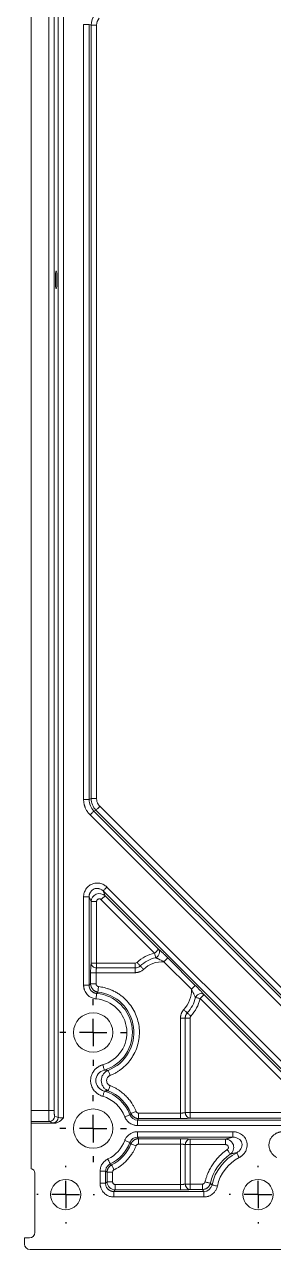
# Model space of a CAD drawing. Header units: millimetres. Extents: x 410 to 793, y 6 to 277.
# Drawn here: x 629.47 to 635.95, y 120.75 to 152.6 of the extents above; entities that cross this region are included whole.
import ezdxf

# ---------------------------------------------------------------- set-up
doc = ezdxf.new("R2010")
doc.units = ezdxf.units.MM
doc.layers.add('图框', color=7, linetype='Continuous')

# ---------------------------------------------------------------- blocks, each defined once
blk = doc.blocks.new('SW_CENTERMARKSYMBOL_88')
at = {"layer": '图框', "color": 0}
for p, q in [((0, 0.714), (0, 0.868)), ((0, 0), (0, 0.357)), ((-0.714, 0), (-0.868, 0)), ((0, 0), (-0.357, 0)), ((0, 0), (0, -0.357)), ((0, 0), (0.357, 0)), ((0.714, 0), (0.868, 0)), ((0, -0.714), (0, -0.868))]:
    blk.add_line(p, q, dxfattribs=at)
blk = doc.blocks.new('SW_CENTERMARKSYMBOL_89')
at = {"layer": '图框', "color": 0}
for p, q in [((0, 0.714), (0, 0.868)), ((0, 0), (0, 0.357)), ((-0.714, 0), (-0.868, 0)), ((0, 0), (-0.357, 0)), ((0, 0), (0, -0.357)), ((0, 0), (0.357, 0)), ((0.714, 0), (0.868, 0)), ((0, -0.714), (0, -0.868))]:
    blk.add_line(p, q, dxfattribs=at)
blk = doc.blocks.new('SW_CENTERMARKSYMBOL_90')
at = {"layer": '图框', "color": 0}
for p, q in [((0, 0.714), (0, 0.75)), ((0, 0), (0, 0.357)), ((-0.714, 0), (-0.75, 0)), ((0, 0), (-0.357, 0)), ((0, 0), (0, -0.357)), ((0, 0), (0.357, 0)), ((0.714, 0), (0.75, 0)), ((0, -0.714), (0, -0.75))]:
    blk.add_line(p, q, dxfattribs=at)
blk = doc.blocks.new('SW_CENTERMARKSYMBOL_96')
at = {"layer": '图框', "color": 0}
for p, q in [((0, 0.714), (0, 0.75)), ((0, 0), (0, 0.357)), ((-0.714, 0), (-0.75, 0)), ((0, 0), (-0.357, 0)), ((0, 0), (0, -0.357)), ((0, 0), (0.357, 0)), ((0.714, 0), (0.75, 0)), ((0, -0.714), (0, -0.75))]:
    blk.add_line(p, q, dxfattribs=at)

msp = doc.modelspace()

# ---------------------------------------------------------------- linework, layer by layer
at = {"color": 7, "linetype": 'Continuous', "lineweight": 15}
for p, q in [((629.6458, 124.3579), (629.6458, 167.5631)), ((630.1042, 167.5631), (630.1042, 124.3579)), ((630.2465, 124.3579), (630.2465, 167.5631)), ((630.3487, 124.1792), (630.3487, 167.7419)), ((630.491, 124.1701), (630.491, 167.751)), ((631.0113, 152.5982), (631.0113, 132.4497)), ((631.1537, 152.5982), (631.0113, 152.5982)), ((631.1537, 132.4497), (631.1537, 152.5982)), ((631.2058, 152.5793), (631.1537, 152.5982)), ((631.2058, 132.4713), (631.2058, 152.5793)), ((631.2058, 152.5793), (631.3481, 152.5793)), ((631.3481, 132.4713), (631.3481, 152.5793)), ((631.1537, 132.4497), (631.0113, 132.4497)), ((631.1537, 132.4497), (631.2058, 132.4713)), ((631.3481, 132.4713), (631.2058, 132.4713)), ((641.1697, 122.5319), (631.4315, 132.2701)), ((631.1781, 132.0472), (640.9468, 122.2785)), ((631.3309, 132.1695), (631.2787, 132.1478)), ((641.0474, 122.3791), (631.2787, 132.1478)), ((641.069, 122.4313), (631.3309, 132.1695)), ((631.5181, 130.068), (637.1104, 124.4756)), ((631.5181, 130.068), (631.5702, 129.9421)), ((637.2111, 124.5763), (631.6187, 130.1686)), ((631.0113, 129.9171), (631.0113, 127.617)), ((631.1537, 129.9171), (631.0113, 129.9171)), ((631.1537, 127.617), (631.1537, 129.9171)), ((631.2058, 129.7911), (631.1537, 129.9171)), ((631.2058, 128.1914), (631.2058, 129.7911)), ((631.2058, 129.7911), (631.3481, 129.7911)), ((631.3481, 129.7911), (631.3481, 128.1914)), ((632.8579, 128.4531), (631.4696, 129.8414)), ((631.5702, 129.9421), (632.9585, 128.5538)), ((631.3481, 128.1914), (631.2058, 128.1914)), ((631.3481, 128.1914), (631.3481, 128.0677)), ((632.3508, 128.1914), (631.3481, 128.1914)), ((632.3508, 128.0677), (631.3481, 128.0677)), ((632.3508, 128.1914), (632.3508, 128.0677)), ((632.3508, 128.0677), (632.3508, 127.944)), ((633.8146, 127.5141), (633.0994, 128.2293)), ((633.2001, 128.3299), (633.9152, 127.6148)), ((631.1933, 127.6528), (631.1933, 127.944)), ((631.1933, 127.944), (631.3356, 127.944)), ((631.3356, 127.944), (631.3356, 127.6528)), ((631.3356, 127.944), (632.3508, 127.944)), ((631.1537, 127.617), (631.0113, 127.617)), ((631.3356, 127.6528), (631.1933, 127.6528)), ((636.8839, 124.4272), (634.0384, 127.2726)), ((634.1391, 127.3732), (636.9845, 124.5278)), ((633.5293, 126.7655), (633.5293, 124.2932)), ((633.653, 126.7655), (633.5293, 126.7655)), ((633.653, 124.3057), (633.653, 126.7655)), ((633.653, 126.7655), (633.7767, 126.7655)), ((633.7767, 124.3057), (633.7767, 126.7655)), ((629.6458, 124.0724), (629.6458, 124.3579)), ((630.1042, 124.3579), (629.6458, 124.3579)), ((630.1042, 124.3579), (630.2465, 124.3579)), ((632.4402, 124.1509), (632.4402, 124.2932)), ((632.4402, 124.2932), (633.5293, 124.2932)), ((633.5293, 124.2932), (633.5293, 124.1509)), ((633.653, 124.3057), (633.7767, 124.3057)), ((633.7767, 124.1634), (633.7767, 124.3057)), ((633.7767, 124.3057), (636.8335, 124.3057)), ((629.6458, 124.0724), (630.1163, 124.0724)), ((629.6458, 124.0321), (629.6458, 124.0724)), ((629.6458, 124.0321), (630.2465, 124.0321)), ((629.6458, 122.8444), (629.6458, 124.0321)), ((630.2064, 124.0364), (630.1163, 124.0724)), ((630.3487, 124.1792), (630.2586, 124.2151)), ((632.4402, 124.1509), (632.4131, 124.1112)), ((632.4131, 124.1112), (632.4131, 123.9689)), ((636.9595, 124.1112), (632.4131, 124.1112)), ((632.4131, 123.9689), (636.9595, 123.9689)), ((633.5293, 124.1509), (632.4402, 124.1509)), ((636.8335, 124.1634), (633.7767, 124.1634)), ((634.8932, 123.8093), (632.4131, 123.8093)), ((632.4131, 123.6669), (632.4131, 123.8093)), ((632.4131, 123.6669), (634.8932, 123.6669)), ((632.4402, 123.6273), (632.4131, 123.6669)), ((632.4402, 123.6273), (633.5293, 123.6273)), ((632.4402, 123.485), (632.4402, 123.6273)), ((633.5293, 123.6273), (633.5293, 123.485)), ((633.7767, 123.6148), (634.7037, 123.6148)), ((633.7767, 123.4725), (633.7767, 123.6148)), ((634.7037, 123.6148), (634.7037, 123.4725)), ((634.8932, 123.6669), (634.8932, 123.8093)), ((633.5293, 123.485), (632.4402, 123.485)), ((633.5293, 123.485), (633.5293, 122.4361)), ((633.653, 122.4486), (633.653, 123.4725)), ((633.7767, 123.4725), (633.653, 123.4725)), ((634.7037, 123.4725), (633.7767, 123.4725)), ((633.7767, 122.4486), (633.7767, 123.4725)), ((629.7449, 121.1889), (629.7449, 122.7315)), ((631.4399, 122.779), (631.4399, 122.4675)), ((631.5822, 122.779), (631.4399, 122.779)), ((631.5822, 122.4675), (631.5822, 122.779)), ((631.6219, 122.7543), (631.5822, 122.779)), ((631.6219, 122.5072), (631.6219, 122.7543)), ((631.6219, 122.7543), (631.7642, 122.7543)), ((631.7642, 122.7543), (631.7642, 122.5072)), ((631.5822, 122.4675), (631.4399, 122.4675)), ((631.5822, 122.4675), (631.6219, 122.5072)), ((631.7642, 122.5072), (631.6219, 122.5072)), ((631.8354, 122.2937), (631.8354, 122.4361)), ((631.8354, 122.4361), (633.5293, 122.4361)), ((633.5293, 122.4361), (633.5293, 122.2937)), ((633.7767, 122.4486), (633.653, 122.4486)), ((633.7767, 122.3062), (633.7767, 122.4486)), ((633.7767, 122.4486), (634.0986, 122.4486)), ((634.0986, 122.4486), (634.0986, 122.3062)), ((631.8354, 122.2937), (631.7957, 122.2541)), ((631.7957, 122.2541), (631.7957, 122.1118)), ((634.1404, 122.2541), (631.7957, 122.2541)), ((631.7957, 122.1118), (634.1404, 122.1118)), ((633.5293, 122.2937), (631.8354, 122.2937)), ((634.0986, 122.3062), (633.7767, 122.3062)), ((634.1404, 122.1118), (634.1404, 122.2541)), ((629.4744, 120.8891), (629.4744, 121.0462)), ((629.4744, 121.0462), (629.6017, 121.0462)), ((636.6888, 120.7462), (629.6173, 120.7462))]:
    msp.add_line(p, q, dxfattribs=at)
at = {"color": 7, "linetype": 'Continuous', "lineweight": 15, "flags": 128}
for points in [[(631.3309, 132.1695), (631.3342, 132.1728), (631.3409, 132.1795), (631.3507, 132.1893), (631.3633, 132.2018), (631.3782, 132.2167), (631.3949, 132.2335), (631.4129, 132.2515), (631.4315, 132.2701)], [(631.2787, 132.1478), (631.2754, 132.1445), (631.2687, 132.1378), (631.2589, 132.128), (631.2463, 132.1155), (631.2314, 132.1006), (631.2147, 132.0838), (631.1967, 132.0658), (631.1781, 132.0472)], [(631.6187, 130.1686), (631.6001, 130.15), (631.5821, 130.132), (631.5654, 130.1153), (631.5505, 130.1004), (631.5379, 130.0878), (631.5281, 130.078), (631.5214, 130.0714), (631.5181, 130.068)], [(631.4696, 129.8414), (631.4882, 129.86), (631.5062, 129.878), (631.523, 129.8948), (631.5379, 129.9097), (631.5504, 129.9222), (631.5602, 129.932), (631.5669, 129.9387), (631.5702, 129.9421)], [(632.9585, 128.5538), (632.9552, 128.5504), (632.9485, 128.5437), (632.9387, 128.5339), (632.9262, 128.5214), (632.9113, 128.5065), (632.8945, 128.4897), (632.8765, 128.4717), (632.8579, 128.4531)], [(632.885, 128.3324), (632.8827, 128.3425), (632.88, 128.3546), (632.877, 128.3683), (632.8736, 128.3834), (632.8699, 128.3998), (632.866, 128.417), (632.862, 128.4349), (632.8579, 128.4531)], [(632.4839, 128.1203), (632.4768, 128.1278), (632.4684, 128.1368), (632.4588, 128.1471), (632.4482, 128.1584), (632.4367, 128.1707), (632.4246, 128.1836), (632.4121, 128.197), (632.3994, 128.2106)], [(632.4839, 128.1203), (632.491, 128.1127), (632.4994, 128.1037), (632.509, 128.0934), (632.5196, 128.0821), (632.5311, 128.0698), (632.5431, 128.0569), (632.5557, 128.0435), (632.5684, 128.0299)], [(633.0994, 128.2293), (633.1181, 128.2479), (633.1361, 128.2659), (633.1528, 128.2826), (633.1677, 128.2975), (633.1802, 128.3101), (633.19, 128.3199), (633.1967, 128.3265), (633.2001, 128.3299)], [(631.3822, 127.4408), (631.3827, 127.4455), (631.3838, 127.4549), (631.3854, 127.4686), (631.3875, 127.4863), (631.3899, 127.5072), (631.3926, 127.5307), (631.3956, 127.556), (631.3986, 127.5822)], [(633.9152, 127.6148), (633.9118, 127.6114), (633.9052, 127.6047), (633.8954, 127.595), (633.8828, 127.5824), (633.8679, 127.5675), (633.8512, 127.5508), (633.8332, 127.5328), (633.8146, 127.5141)], [(631.3486, 127.4043), (631.3482, 127.3996), (631.3474, 127.3902), (631.3462, 127.3764), (631.3446, 127.3587), (631.3428, 127.3377), (631.3407, 127.3141), (631.3385, 127.2888), (631.3362, 127.2626)], [(634.0384, 127.2726), (634.0202, 127.2767), (634.0023, 127.2807), (633.9851, 127.2846), (633.9687, 127.2883), (633.9536, 127.2917), (633.9399, 127.2947), (633.9278, 127.2974), (633.9177, 127.2997)], [(634.1391, 127.3732), (634.1357, 127.3699), (634.129, 127.3632), (634.1192, 127.3534), (634.1067, 127.3409), (634.0918, 127.326), (634.075, 127.3092), (634.057, 127.2912), (634.0384, 127.2726)], [(633.7056, 126.8986), (633.698, 126.9057), (633.689, 126.9141), (633.6787, 126.9237), (633.6674, 126.9343), (633.6551, 126.9458), (633.6422, 126.9579), (633.6288, 126.9704), (633.6152, 126.9831)], [(633.7959, 126.8141), (633.7823, 126.8268), (633.7689, 126.8393), (633.756, 126.8514), (633.7437, 126.8629), (633.7324, 126.8735), (633.7221, 126.8831), (633.7131, 126.8915), (633.7056, 126.8986)], [(631.5496, 125.412), (631.5483, 125.4165), (631.5456, 125.4256), (631.5417, 125.4389), (631.5366, 125.4559), (631.5306, 125.4761), (631.5239, 125.4988), (631.5167, 125.5232), (631.5092, 125.5484)], [(631.7001, 125.2715), (631.6905, 125.296), (631.6812, 125.3197), (631.6725, 125.3417), (631.6648, 125.3613), (631.6583, 125.3778), (631.6532, 125.3907), (631.6497, 125.3995), (631.648, 125.4039)], [(631.5496, 124.8662), (631.5483, 124.8616), (631.5456, 124.8526), (631.5417, 124.8393), (631.5366, 124.8223), (631.5306, 124.8021), (631.5239, 124.7794), (631.5167, 124.755), (631.5092, 124.7297)], [(631.648, 124.8742), (631.6497, 124.8786), (631.6532, 124.8874), (631.6583, 124.9003), (631.6648, 124.9169), (631.6725, 124.9365), (631.6812, 124.9585), (631.6905, 124.9821), (631.7001, 125.0067)], [(632.2134, 124.2492), (632.209, 124.2476), (632.2002, 124.2442), (632.1872, 124.2393), (632.1706, 124.2331), (632.1509, 124.2256), (632.1287, 124.2172), (632.1049, 124.2083), (632.0803, 124.1989)], [(632.3742, 124.3378), (632.3498, 124.3279), (632.3262, 124.3184), (632.3042, 124.3096), (632.2847, 124.3017), (632.2682, 124.2951), (632.2554, 124.2899), (632.2466, 124.2864), (632.2422, 124.2846)], [(632.2134, 123.5289), (632.209, 123.5306), (632.2002, 123.5339), (632.1872, 123.5388), (632.1706, 123.5451), (632.1509, 123.5526), (632.1287, 123.5609), (632.1049, 123.5699), (632.0803, 123.5792)], [(632.2422, 123.4935), (632.2466, 123.4918), (632.2554, 123.4882), (632.2682, 123.4831), (632.2847, 123.4764), (632.3042, 123.4686), (632.3262, 123.4597), (632.3498, 123.4502), (632.3742, 123.4404)], [(634.744, 123.3426), (634.7589, 123.3209), (634.7733, 123.3), (634.7867, 123.2805), (634.7986, 123.2631), (634.8087, 123.2484), (634.8165, 123.237), (634.8218, 123.2292), (634.8245, 123.2253)], [(631.7029, 122.9712), (631.7009, 122.9755), (631.6968, 122.984), (631.6907, 122.9965), (631.683, 123.0125), (631.6739, 123.0315), (631.6636, 123.0528), (631.6525, 123.0757), (631.6411, 123.0994)], [(634.9902, 123.2633), (634.9924, 123.2591), (634.9967, 123.2507), (635.003, 123.2384), (635.011, 123.2225), (635.0206, 123.2038), (635.0314, 123.1827), (635.0429, 123.16), (635.0549, 123.1366)], [(631.8032, 122.8178), (631.7913, 122.8413), (631.7798, 122.864), (631.7691, 122.8851), (631.7596, 122.9039), (631.7515, 122.9197), (631.7453, 122.9321), (631.741, 122.9405), (631.7388, 122.9447)], [(634.3062, 122.4702), (634.3016, 122.4713), (634.2924, 122.4735), (634.2789, 122.4767), (634.2617, 122.4808), (634.2412, 122.4857), (634.2181, 122.4912), (634.1934, 122.4971), (634.1678, 122.5032)], [(634.3494, 122.424), (634.354, 122.423), (634.3632, 122.4211), (634.3768, 122.4183), (634.3942, 122.4147), (634.4148, 122.4104), (634.438, 122.4055), (634.4629, 122.4004), (634.4887, 122.395)]]:
    msp.add_lwpolyline(points, dxfattribs=at)
at = {"color": 7, "linetype": 'Continuous', "lineweight": 15}
for centre, radius in [((631.2601, 126.3891), 0.5113), ((631.2601, 123.8891), 0.5113), ((630.5458, 122.1748), 0.3929), ((635.5458, 122.1748), 0.3929)]:
    msp.add_circle(centre, radius, dxfattribs=at)
for centre, radius, start, end in [((633.0744, 127.4891), 0.8643, 102.65527, 133.09217), ((631.2601, 126.3891), 1.0588, 291.49127, 83.37835), ((631.2601, 126.3891), 1.0191, 286.50628, 85.01837), ((633.0744, 127.4891), 0.8643, 316.90783, 347.34473), ((631.2601, 123.8891), 1.0191, 20.69604, 73.49372), ((631.2601, 123.8891), 1.0588, 21.93617, 68.50873), ((630.1155, 124.2154), 0.1431, 270.29671, 359.88726), ((630.2056, 124.1794), 0.1431, 270.29586, 359.88811), ((631.2601, 123.8891), 1.0191, 295.75611, 339.30396), ((631.2601, 123.8891), 1.0588, 296.88329, 338.06383), ((635.5458, 122.1748), 1.2743, 124.4731, 166.59487), ((635.5458, 122.1748), 1.2221, 117.0395, 168.2338)]:
    msp.add_arc(centre, radius, start, end, dxfattribs=at)
msp.add_ellipse((630.2976, 145.9605), major_axis=(0, 0.2357), ratio=0.0874887, dxfattribs=at)
for centre, major_axis, ratio, start_param, end_param in [((629.6302, 122.7306), (0.0814, 0.0814), 0.9924325, 5.5015852, 6.9358952), ((629.6015, 121.1891), (0.1407, -0.0281), 0.9960441, 4.9100775, 6.4793527), ((629.6173, 120.8891), (0.1429, 0), 0.9998477, 3.1415927, 4.712389)]:
    msp.add_ellipse(centre, major_axis=major_axis, ratio=ratio, start_param=start_param, end_param=end_param, dxfattribs=at)
for points in [[(631.3057, 152.8537), (631.2417, 152.7772), (631.2059, 152.679), (631.2058, 152.5793)], [(631.3481, 152.5793), (631.3481, 152.6458), (631.372, 152.7112), (631.4147, 152.7622)], [(631.2787, 132.1478), (631.199, 132.2273), (631.1535, 132.3372), (631.1537, 132.4497)], [(631.2058, 132.4713), (631.2059, 132.3589), (631.2515, 132.249), (631.3309, 132.1695)], [(632.8579, 128.4531), (632.6862, 128.4146), (632.5279, 128.3308), (632.3994, 128.2106)], [(632.3994, 128.2106), (632.3863, 128.1983), (632.3687, 128.1914), (632.3508, 128.1914)], [(632.4839, 128.1203), (632.4481, 128.0868), (632.3999, 128.0677), (632.3508, 128.0677)], [(632.5684, 128.0299), (632.7119, 128.1642), (632.903, 128.2359), (633.0994, 128.2293)], [(631.1933, 127.6528), (631.1801, 127.6411), (631.1669, 127.6291), (631.1537, 127.617)], [(633.8146, 127.5141), (633.8212, 127.3177), (633.7495, 127.1266), (633.6152, 126.9831)], [(633.7959, 126.8141), (633.9161, 126.9426), (633.9999, 127.1009), (634.0384, 127.2726)], [(633.7767, 126.7655), (633.7767, 126.7834), (633.7836, 126.801), (633.7959, 126.8141)], [(631.648, 125.4039), (631.6183, 125.4065), (631.5865, 125.4092), (631.5496, 125.412)], [(631.5092, 124.7297), (631.7721, 124.6518), (631.9834, 124.4554), (632.0803, 124.1989)], [(632.2422, 124.2846), (632.2327, 124.2728), (632.2231, 124.261), (632.2134, 124.2492)], [(632.4131, 124.1112), (632.3252, 124.1109), (632.2444, 124.1664), (632.2134, 124.2492)], [(630.491, 124.1701), (630.418, 124.1701), (630.3551, 124.1741), (630.3487, 124.1792)], [(632.2134, 123.5289), (632.2442, 123.6113), (632.3247, 123.6673), (632.4131, 123.6669)], [(632.0803, 123.5792), (632.0008, 123.3689), (631.8436, 123.1971), (631.6411, 123.0994)], [(634.4887, 122.395), (634.5554, 122.7152), (634.7636, 122.9879), (635.0549, 123.1366)], [(631.7642, 122.7543), (631.7642, 122.7809), (631.7794, 122.8057), (631.8032, 122.8178)], [(631.6219, 122.5072), (631.6225, 122.3913), (631.7194, 122.2943), (631.8354, 122.2937)], [(634.3494, 122.424), (634.3293, 122.3256), (634.2406, 122.2537), (634.1404, 122.2541)]]:
    msp.add_open_spline(points, degree=3, dxfattribs=at)
for points, knots in [([(631.0113, 132.4497), (631.0115, 132.4404), (631.0117, 132.4217), (631.0139, 132.3937), (631.0174, 132.366), (631.0222, 132.3384), (631.0283, 132.3112), (631.0358, 132.2843), (631.0445, 132.2578), (631.0556, 132.2286), (631.0751, 132.1859), (631.102, 132.1395), (631.1335, 132.0966), (631.1574, 132.0685), (631.172, 132.0534), (631.1781, 132.0472)], [0, 0, 0, 0, 0.0628252, 0.1255044, 0.1880702, 0.2505502, 0.312968, 0.3753441, 0.4376965, 0.5000415, 0.5851613, 0.7523511, 0.8592344, 0.9418239, 1, 1, 1, 1]), ([(631.4315, 132.2701), (631.4272, 132.2746), (631.4185, 132.2836), (631.4068, 132.2981), (631.3959, 132.3132), (631.3861, 132.329), (631.3773, 132.3454), (631.367, 132.368), (631.357, 132.3974), (631.3494, 132.434), (631.3486, 132.4589), (631.3481, 132.4713)], [0, 0, 0, 0, 0.0837339, 0.1672285, 0.2505548, 0.3337705, 0.4169232, 0.5000535, 0.6662916, 0.8328244, 1, 1, 1, 1]), ([(631.6187, 130.1686), (631.6141, 130.1731), (631.6038, 130.1831), (631.5856, 130.1984), (631.5628, 130.2151), (631.5281, 130.2362), (631.4851, 130.2554), (631.4346, 130.2694), (631.3835, 130.2763), (631.3136, 130.2751), (631.2277, 130.2536), (631.1518, 130.2081), (631.1015, 130.1595), (631.0703, 130.1185), (631.0445, 130.0729), (631.0264, 130.0258), (631.0162, 129.9809), (631.0119, 129.9464), (631.0115, 129.9259), (631.0113, 129.9171)], [0, 0, 0, 0, 0.0228619, 0.0511136, 0.0847095, 0.1236238, 0.1958505, 0.2517495, 0.3099723, 0.3789991, 0.500011, 0.6210229, 0.6900444, 0.7482726, 0.8041668, 0.8763982, 0.9270909, 0.9683204, 1, 1, 1, 1]), ([(631.1537, 129.9171), (631.1537, 129.9226), (631.1538, 129.9336), (631.1555, 129.9499), (631.1584, 129.966), (631.1623, 129.9817), (631.1674, 129.997), (631.1735, 130.0119), (631.1806, 130.0262), (631.1901, 130.0425), (631.2058, 130.0643), (631.2351, 130.0945), (631.282, 130.1236), (631.3437, 130.1378), (631.3921, 130.134), (631.4335, 130.1231), (631.4639, 130.1099), (631.4952, 130.0896), (631.5107, 130.075), (631.5181, 130.068)], [0, 0, 0, 0, 0.0326387, 0.0649816, 0.0970722, 0.1289428, 0.160617, 0.1921108, 0.2234352, 0.254598, 0.3036437, 0.3808647, 0.5002945, 0.6222676, 0.7456294, 0.7810864, 0.8742358, 0.9398118, 1, 1, 1, 1]), ([(631.5702, 129.9421), (631.5101, 130.0007), (631.4156, 130.0181), (631.2614, 129.9542), (631.2068, 129.8751), (631.2058, 129.7911)], [0, 0, 0, 0, 0.5, 0.5, 1, 1, 1, 1]), ([(631.3481, 129.7911), (631.3482, 129.7942), (631.3485, 129.8021), (631.3514, 129.8143), (631.3567, 129.8263), (631.3658, 129.8399), (631.3777, 129.8506), (631.3917, 129.8578), (631.4047, 129.862), (631.4207, 129.8635), (631.4386, 129.8606), (631.4557, 129.8535), (631.465, 129.8455), (631.4696, 129.8414)], [0, 0, 0, 0, 0.0543821, 0.1417829, 0.2210195, 0.2885563, 0.4316728, 0.5000791, 0.5685039, 0.6750373, 0.7823732, 0.8905584, 1, 1, 1, 1]), ([(632.9585, 128.5538), (632.9692, 128.5416), (632.9782, 128.5248), (632.9859, 128.4832), (632.9843, 128.4585), (632.9683, 128.4105), (632.9542, 128.3878), (632.921, 128.3526), (632.9023, 128.3402), (632.885, 128.3324)], [0, 0, 0, 0, 0.25, 0.25, 0.5, 0.5, 0.75, 0.75, 1, 1, 1, 1]), ([(632.9585, 128.5538), (632.9615, 128.5514), (632.9673, 128.5468), (632.9768, 128.5389), (632.987, 128.5304), (632.9977, 128.5212), (633.0143, 128.5068), (633.0379, 128.4857), (633.0685, 128.4575), (633.1, 128.4278), (633.1321, 128.3969), (633.1657, 128.3641), (633.1884, 128.3415), (633.2001, 128.3299)], [0, 0, 0, 0, 0.0490194, 0.0983655, 0.1482227, 0.1987698, 0.2501784, 0.3730045, 0.5003985, 0.6192095, 0.7412882, 0.8678534, 1, 1, 1, 1]), ([(631.1933, 127.944), (631.1933, 127.9501), (631.1934, 127.9624), (631.1935, 127.9806), (631.1938, 127.9988), (631.1943, 128.0231), (631.1951, 128.053), (631.1966, 128.0872), (631.1985, 128.119), (631.2007, 128.1471), (631.2031, 128.1719), (631.2049, 128.1849), (631.2058, 128.1914)], [0, 0, 0, 0, 0.06144964, 0.12267633, 0.18393696, 0.24548799, 0.3724335, 0.49966714, 0.62671377, 0.75406575, 0.87694363, 1, 1, 1, 1]), ([(631.3481, 128.0677), (631.3317, 128.0683), (631.3141, 128.0715), (631.2799, 128.0843), (631.2634, 128.0938), (631.2359, 128.1177), (631.2249, 128.1321), (631.2102, 128.1618), (631.2065, 128.1771), (631.2058, 128.1914)], [0, 0, 0, 0, 0.25, 0.25, 0.5, 0.5, 0.75, 0.75, 1, 1, 1, 1]), ([(631.3481, 128.0677), (631.3474, 128.0651), (631.3459, 128.0599), (631.344, 128.0507), (631.3422, 128.0406), (631.3407, 128.0297), (631.3393, 128.0182), (631.3382, 128.0062), (631.3373, 127.9939), (631.3365, 127.9814), (631.336, 127.9689), (631.3357, 127.9564), (631.3357, 127.9481), (631.3356, 127.944)], [0, 0, 0, 0, 0.099998, 0.1981336, 0.29442, 0.3888711, 0.4815017, 0.5723273, 0.6613646, 0.7486312, 0.8341459, 0.9179284, 1, 1, 1, 1]), ([(632.885, 128.3324), (632.8883, 128.331), (632.895, 128.3282), (632.906, 128.3234), (632.9177, 128.3182), (632.9301, 128.3124), (632.9433, 128.3063), (632.9571, 128.2997), (632.9715, 128.2927), (632.9873, 128.2849), (633.011, 128.2734), (633.0407, 128.2588), (633.0724, 128.243), (633.0913, 128.2334), (633.0994, 128.2293)], [0, 0, 0, 0, 0.0581983, 0.1171832, 0.1772506, 0.238636, 0.3015193, 0.366029, 0.4322489, 0.5002232, 0.5815896, 0.7499441, 0.892589, 1, 1, 1, 1]), ([(632.3508, 127.944), (632.3574, 127.9441), (632.3708, 127.9443), (632.3907, 127.9463), (632.4104, 127.9494), (632.4299, 127.9538), (632.4491, 127.9594), (632.4675, 127.9659), (632.492, 127.9764), (632.5176, 127.9905), (632.5453, 128.0096), (632.5603, 128.0228), (632.5684, 128.0299)], [0, 0, 0, 0, 0.0836981, 0.1671844, 0.2505195, 0.3337516, 0.4169199, 0.5000568, 0.5786127, 0.7502072, 0.8648939, 1, 1, 1, 1]), ([(631.0113, 127.617), (631.0115, 127.6099), (631.0117, 127.5955), (631.0137, 127.574), (631.017, 127.5523), (631.0217, 127.5306), (631.0278, 127.509), (631.0404, 127.4733), (631.0638, 127.427), (631.101, 127.3783), (631.1485, 127.3336), (631.2013, 127.2996), (631.257, 127.2774), (631.2998, 127.2667), (631.3253, 127.2638), (631.3362, 127.2626)], [0, 0, 0, 0, 0.0405424, 0.081527, 0.1230027, 0.1650179, 0.2076196, 0.2508524, 0.3799529, 0.5005646, 0.5975844, 0.7501702, 0.8540824, 0.9374995, 1, 1, 1, 1]), ([(631.3486, 127.4043), (631.3432, 127.4049), (631.3324, 127.406), (631.3165, 127.4093), (631.3011, 127.4136), (631.2862, 127.4191), (631.2719, 127.4257), (631.2581, 127.4332), (631.2449, 127.4417), (631.2325, 127.4512), (631.2207, 127.4615), (631.2061, 127.4763), (631.1899, 127.4967), (631.1741, 127.5239), (631.1625, 127.5533), (631.1549, 127.5846), (631.1541, 127.6061), (631.1537, 127.617)], [0, 0, 0, 0, 0.0516444, 0.1026524, 0.1531519, 0.2032518, 0.253044, 0.3026049, 0.3519979, 0.4012758, 0.4504832, 0.4996596, 0.5980256, 0.6967323, 0.7961925, 0.8969999, 1, 1, 1, 1]), ([(631.3822, 127.4408), (631.3762, 127.4417), (631.3643, 127.4434), (631.3469, 127.4479), (631.3299, 127.4537), (631.3137, 127.4608), (631.2983, 127.4691), (631.2839, 127.4784), (631.2707, 127.4886), (631.2586, 127.4994), (631.2446, 127.514), (631.2293, 127.5338), (631.2141, 127.56), (631.2025, 127.5892), (631.1949, 127.6205), (631.1938, 127.642), (631.1933, 127.6528)], [0, 0, 0, 0, 0.0582184, 0.1163792, 0.1742032, 0.2314152, 0.2877509, 0.3429629, 0.3968253, 0.4491382, 0.4997294, 0.5923368, 0.6899715, 0.7914378, 0.895305, 1, 1, 1, 1]), ([(631.3986, 127.5822), (631.3957, 127.5826), (631.3899, 127.5835), (631.3816, 127.5861), (631.3737, 127.5897), (631.3664, 127.5941), (631.3596, 127.5994), (631.3534, 127.6054), (631.3463, 127.6145), (631.3403, 127.6262), (631.3363, 127.64), (631.3359, 127.6486), (631.3356, 127.6528)], [0, 0, 0, 0, 0.0852799, 0.1692415, 0.2523568, 0.3349757, 0.4173531, 0.4996794, 0.5866851, 0.7494292, 0.8774953, 1, 1, 1, 1]), ([(631.3822, 127.4408), (631.3765, 127.4347), (631.3653, 127.4227), (631.3541, 127.4104), (631.3486, 127.4043)], [0, 0, 0, 0, 0.5043396, 1, 1, 1, 1]), ([(631.7001, 125.2715), (631.7135, 125.2769), (631.7401, 125.2877), (631.7793, 125.3057), (631.8177, 125.3249), (631.8553, 125.3454), (631.8921, 125.3673), (631.9281, 125.3905), (631.9633, 125.415), (631.9978, 125.4409), (632.0465, 125.4802), (632.1072, 125.5356), (632.1766, 125.6105), (632.2397, 125.6915), (632.3145, 125.8068), (632.3887, 125.9615), (632.4437, 126.1554), (632.466, 126.3514), (632.4561, 126.5451), (632.4159, 126.7349), (632.3441, 126.9187), (632.2412, 127.092), (632.1298, 127.2224), (632.0279, 127.3146), (631.9462, 127.3767), (631.8599, 127.4314), (631.7767, 127.4746), (631.6982, 127.5084), (631.6253, 127.5343), (631.551, 127.5553), (631.4754, 127.5718), (631.4243, 127.5787), (631.3986, 127.5822)], [0, 0, 0, 0, 0.01358461, 0.02710899, 0.04059035, 0.05404606, 0.06749359, 0.08095045, 0.09443411, 0.10796193, 0.12155111, 0.15344799, 0.18536825, 0.21773451, 0.2501245, 0.31482095, 0.37858086, 0.43928233, 0.50000707, 0.56070854, 0.62143327, 0.68519318, 0.74988963, 0.78225589, 0.81464588, 0.84654276, 0.87846302, 0.90286842, 0.92712316, 0.95132872, 0.97558719, 1, 1, 1, 1]), ([(633.8146, 127.5141), (633.8196, 127.5042), (633.8296, 127.4846), (633.844, 127.4557), (633.8578, 127.4279), (633.8695, 127.4034), (633.8827, 127.3764), (633.8944, 127.3518), (633.905, 127.3289), (633.9121, 127.313), (633.9159, 127.304), (633.9177, 127.2997)], [0, 0, 0, 0, 0.1315514, 0.258964, 0.3818386, 0.4999103, 0.5849514, 0.7498469, 0.8424516, 0.92542, 1, 1, 1, 1]), ([(633.9152, 127.6148), (633.9219, 127.6081), (633.9351, 127.5949), (633.9545, 127.5752), (633.9732, 127.556), (633.9914, 127.5373), (634.0089, 127.5191), (634.0257, 127.5013), (634.0467, 127.4789), (634.0709, 127.4526), (634.0944, 127.4264), (634.1128, 127.4052), (634.1271, 127.3881), (634.1351, 127.3782), (634.1391, 127.3732)], [0, 0, 0, 0, 0.07622699, 0.15050896, 0.22303461, 0.29400666, 0.36364139, 0.43216775, 0.49982594, 0.62687144, 0.74967314, 0.83475363, 0.91791823, 1, 1, 1, 1]), ([(631.3362, 127.2626), (631.5396, 127.2448), (631.7305, 127.1567), (632.0212, 126.8699), (632.1119, 126.6802), (632.1529, 126.274), (632.1019, 126.07), (631.8744, 125.731), (631.705, 125.6064), (631.5092, 125.5484)], [0, 0, 0, 0, 0.25, 0.25, 0.5, 0.5, 0.75, 0.75, 1, 1, 1, 1]), ([(633.9177, 127.2997), (633.9255, 127.317), (633.9379, 127.3357), (633.9731, 127.3689), (633.9958, 127.383), (634.0438, 127.399), (634.0685, 127.4006), (634.1101, 127.3929), (634.1269, 127.3839), (634.1391, 127.3732)], [0, 0, 0, 0, 0.25, 0.25, 0.5, 0.5, 0.75, 0.75, 1, 1, 1, 1]), ([(633.6152, 126.9831), (633.6107, 126.9781), (633.6018, 126.9682), (633.5896, 126.9523), (633.5784, 126.9358), (633.5683, 126.9186), (633.5593, 126.9008), (633.5515, 126.8829), (633.5425, 126.8578), (633.5352, 126.8295), (633.5302, 126.7962), (633.5296, 126.7762), (633.5293, 126.7655)], [0, 0, 0, 0, 0.0836964, 0.1671816, 0.250516, 0.3337478, 0.416916, 0.5000531, 0.5786205, 0.7502071, 0.864961, 1, 1, 1, 1]), ([(633.7056, 126.8986), (633.7019, 126.8945), (633.6947, 126.8864), (633.6852, 126.8731), (633.6768, 126.8592), (633.6696, 126.8446), (633.6637, 126.8294), (633.6589, 126.8139), (633.6556, 126.798), (633.6534, 126.7818), (633.6531, 126.7709), (633.653, 126.7655)], [0, 0, 0, 0, 0.1114329, 0.222601, 0.3336109, 0.4445387, 0.5554417, 0.6663714, 0.7773853, 0.8885592, 1, 1, 1, 1]), ([(631.5092, 125.5484), (631.5011, 125.5459), (631.485, 125.5408), (631.4613, 125.5315), (631.4382, 125.5211), (631.4157, 125.5093), (631.394, 125.4964), (631.3729, 125.4822), (631.3527, 125.4669), (631.3334, 125.4506), (631.3151, 125.4331), (631.282, 125.3977), (631.2405, 125.3385), (631.2101, 125.2649), (631.1966, 125.2029), (631.1903, 125.1398), (631.1954, 125.0736), (631.2137, 125.0046), (631.2375, 124.9492), (631.2696, 124.897), (631.3051, 124.8542), (631.3421, 124.8191), (631.3799, 124.7902), (631.4207, 124.7654), (631.4638, 124.7446), (631.4941, 124.7347), (631.5092, 124.7297)], [0, 0, 0, 0, 0.0229108, 0.0458035, 0.0686803, 0.0915424, 0.114391, 0.1372277, 0.1600553, 0.1828782, 0.2057032, 0.2285397, 0.3140056, 0.399521, 0.4422621, 0.4852033, 0.5707, 0.6200855, 0.6778897, 0.73332, 0.7851518, 0.8279897, 0.8709112, 0.9139048, 0.9569432, 1, 1, 1, 1]), ([(631.5496, 124.8662), (631.4876, 124.8838), (631.431, 124.9197), (631.351, 125.0165), (631.3278, 125.0781), (631.3281, 125.201), (631.3513, 125.2623), (631.4317, 125.359), (631.4878, 125.3944), (631.5496, 125.412)], [0, 0, 0, 0, 0.25, 0.25, 0.5, 0.5, 0.75, 0.75, 1, 1, 1, 1]), ([(631.648, 124.8742), (631.6419, 124.8768), (631.6295, 124.8821), (631.6113, 124.892), (631.593, 124.9035), (631.5702, 124.9206), (631.544, 124.945), (631.5085, 124.9899), (631.4777, 125.0549), (631.4654, 125.1391), (631.4777, 125.2233), (631.508, 125.2873), (631.5433, 125.3323), (631.5711, 125.3587), (631.5989, 125.3788), (631.6232, 125.3931), (631.6399, 125.4004), (631.648, 125.4039)], [0, 0, 0, 0, 0.0293257, 0.0599815, 0.0919766, 0.1253057, 0.1866683, 0.2504539, 0.378458, 0.5000261, 0.6216272, 0.7497387, 0.8084723, 0.874884, 0.9189602, 0.9606634, 1, 1, 1, 1]), ([(631.7001, 125.0067), (631.6969, 125.008), (631.6886, 125.0115), (631.6743, 125.0194), (631.657, 125.032), (631.6404, 125.049), (631.6218, 125.0758), (631.6076, 125.1143), (631.6076, 125.1625), (631.6214, 125.2015), (631.6381, 125.2263), (631.653, 125.2422), (631.6675, 125.2542), (631.6838, 125.2644), (631.695, 125.2693), (631.7001, 125.2715)], [0, 0, 0, 0, 0.0311079, 0.0788304, 0.1431779, 0.2187953, 0.2862154, 0.4287161, 0.5712424, 0.7017141, 0.7855093, 0.8323582, 0.8927291, 0.9507067, 1, 1, 1, 1]), ([(631.648, 124.8742), (631.632, 124.8728), (631.6018, 124.8702), (631.5663, 124.8675), (631.5496, 124.8662)], [0, 0, 0, 0, 0.5320011, 1, 1, 1, 1]), ([(632.3742, 124.3378), (632.3691, 124.3502), (632.3588, 124.375), (632.3419, 124.4115), (632.3238, 124.4474), (632.3045, 124.4827), (632.284, 124.5174), (632.2475, 124.5747), (632.1907, 124.6518), (632.1076, 124.7431), (632.0156, 124.8255), (631.9272, 124.8897), (631.846, 124.9386), (631.7745, 124.9757), (631.7249, 124.9963), (631.7001, 125.0067)], [0, 0, 0, 0, 0.04130839, 0.08252816, 0.12370568, 0.16488746, 0.20612, 0.24744961, 0.37369488, 0.50001714, 0.62626241, 0.75258467, 0.8351015, 0.91744918, 1, 1, 1, 1]), ([(630.1163, 124.0724), (630.116, 124.0727), (630.1154, 124.0734), (630.1146, 124.0762), (630.1138, 124.0799), (630.113, 124.0847), (630.1123, 124.0903), (630.1117, 124.0966), (630.111, 124.1035), (630.1104, 124.1109), (630.1099, 124.1187), (630.1094, 124.1266), (630.1089, 124.1348), (630.1085, 124.143), (630.1081, 124.1511), (630.1074, 124.1656), (630.1066, 124.1879), (630.1057, 124.2196), (630.1051, 124.253), (630.1046, 124.2876), (630.1043, 124.3227), (630.1042, 124.3462), (630.1042, 124.3579)], [0, 0, 0, 0, 0.0453728, 0.0892629, 0.1316704, 0.1725951, 0.2120371, 0.2499963, 0.2864726, 0.3214662, 0.3549768, 0.3870047, 0.4175496, 0.4466117, 0.474191, 0.5002874, 0.5872109, 0.6726766, 0.7566863, 0.839242, 0.9203459, 1, 1, 1, 1]), ([(630.2586, 124.2151), (630.2582, 124.2153), (630.2575, 124.2158), (630.2564, 124.2179), (630.2553, 124.2213), (630.2536, 124.2284), (630.2518, 124.2404), (630.25, 124.2583), (630.2485, 124.2792), (630.2473, 124.3047), (630.2466, 124.3323), (630.2465, 124.3499), (630.2465, 124.3579)], [0, 0, 0, 0, 0.0526477, 0.1103739, 0.1731743, 0.2411019, 0.39263, 0.5007304, 0.6103491, 0.7599879, 0.8911253, 1, 1, 1, 1]), ([(632.4402, 124.1509), (632.4345, 124.151), (632.4228, 124.1513), (632.4054, 124.1536), (632.3878, 124.1573), (632.3703, 124.1626), (632.3532, 124.1694), (632.3366, 124.1777), (632.3207, 124.1874), (632.3058, 124.1985), (632.2919, 124.2108), (632.2792, 124.2242), (632.2678, 124.2384), (632.2578, 124.2533), (632.2491, 124.2687), (632.2445, 124.2793), (632.2422, 124.2846)], [0, 0, 0, 0, 0.0681368, 0.1377341, 0.2085976, 0.2805075, 0.3532228, 0.4264848, 0.5000228, 0.5735598, 0.646819, 0.7195296, 0.7914331, 0.8622881, 0.9318753, 1, 1, 1, 1]), ([(632.4402, 124.2932), (632.4374, 124.2933), (632.4317, 124.2935), (632.4233, 124.2951), (632.4153, 124.2976), (632.4076, 124.301), (632.3967, 124.3073), (632.3837, 124.3187), (632.3774, 124.3314), (632.3742, 124.3378)], [0, 0, 0, 0, 0.1013342, 0.201664, 0.3013929, 0.4008168, 0.5001596, 0.7482587, 1, 1, 1, 1]), ([(633.5293, 124.2932), (633.5338, 124.2932), (633.543, 124.2933), (633.5567, 124.2937), (633.5705, 124.2943), (633.5842, 124.2952), (633.5976, 124.2963), (633.6105, 124.2977), (633.6227, 124.2993), (633.6341, 124.3012), (633.6444, 124.3033), (633.6501, 124.3049), (633.653, 124.3057)], [0, 0, 0, 0, 0.0903737, 0.18282, 0.2773668, 0.3740402, 0.4728645, 0.5738626, 0.6770558, 0.7824641, 0.8901063, 1, 1, 1, 1]), ([(633.7767, 124.1634), (633.7624, 124.1641), (633.7471, 124.1678), (633.7174, 124.1824), (633.703, 124.1934), (633.6791, 124.221), (633.6695, 124.2374), (633.6568, 124.2716), (633.6536, 124.2893), (633.653, 124.3057)], [0, 0, 0, 0, 0.25, 0.25, 0.5, 0.5, 0.75, 0.75, 1, 1, 1, 1]), ([(630.2465, 124.0321), (630.2434, 124.0323), (630.2371, 124.0327), (630.229, 124.0333), (630.2221, 124.0339), (630.2164, 124.0345), (630.2118, 124.0351), (630.2083, 124.0357), (630.207, 124.0362), (630.2064, 124.0364)], [0, 0, 0, 0, 0.1443882, 0.2872426, 0.4291702, 0.5707898, 0.7127241, 0.8555919, 1, 1, 1, 1]), ([(630.2465, 124.0321), (630.2512, 124.0322), (630.2608, 124.0323), (630.2751, 124.0339), (630.2894, 124.0363), (630.3035, 124.0397), (630.3242, 124.046), (630.3509, 124.0572), (630.3815, 124.0749), (630.411, 124.096), (630.4385, 124.1193), (630.4654, 124.1446), (630.4825, 124.1616), (630.491, 124.1701)], [0, 0, 0, 0, 0.0491708, 0.0990416, 0.1493443, 0.1998194, 0.2502276, 0.3733668, 0.4998839, 0.616986, 0.749726, 0.8748861, 1, 1, 1, 1]), ([(632.0803, 124.1989), (632.0825, 124.1935), (632.0875, 124.1806), (632.0979, 124.159), (632.1128, 124.1329), (632.1392, 124.0954), (632.1726, 124.0606), (632.2164, 124.0269), (632.2582, 124.0029), (632.304, 123.985), (632.3444, 123.975), (632.3799, 123.9698), (632.4025, 123.9692), (632.4131, 123.9689)], [0, 0, 0, 0, 0.0410675, 0.0966943, 0.1666517, 0.2507853, 0.415838, 0.5003662, 0.6362671, 0.750075, 0.8424629, 0.9257573, 1, 1, 1, 1]), ([(633.7767, 124.1634), (633.7735, 124.1629), (633.7672, 124.162), (633.7565, 124.1607), (633.7449, 124.1595), (633.7279, 124.1579), (633.7043, 124.156), (633.6726, 124.1542), (633.6384, 124.1527), (633.6026, 124.1517), (633.566, 124.151), (633.5415, 124.1509), (633.5293, 124.1509)], [0, 0, 0, 0, 0.061619, 0.1229986, 0.1843938, 0.2460594, 0.3731687, 0.5004582, 0.6274494, 0.7546376, 0.8772665, 1, 1, 1, 1]), ([(632.4131, 123.8093), (632.4072, 123.8092), (632.3934, 123.809), (632.3695, 123.8069), (632.3398, 123.8022), (632.2955, 123.7907), (632.2511, 123.7718), (632.204, 123.7427), (632.1668, 123.7122), (632.1339, 123.6756), (632.1103, 123.6414), (632.0929, 123.61), (632.0843, 123.5891), (632.0803, 123.5792)], [0, 0, 0, 0, 0.0410708, 0.0966987, 0.166655, 0.2507853, 0.4158427, 0.5003662, 0.6362679, 0.750075, 0.8424655, 0.9257599, 1, 1, 1, 1]), ([(632.2422, 123.4935), (632.2445, 123.4988), (632.2491, 123.5095), (632.2578, 123.5249), (632.2678, 123.5398), (632.2792, 123.554), (632.2919, 123.5673), (632.3058, 123.5796), (632.3207, 123.5907), (632.3366, 123.6005), (632.3532, 123.6088), (632.3703, 123.6156), (632.3878, 123.6208), (632.4054, 123.6245), (632.4228, 123.6268), (632.4345, 123.6271), (632.4402, 123.6273)], [0, 0, 0, 0, 0.0681247, 0.1377119, 0.2085669, 0.2804704, 0.353181, 0.4264402, 0.4999772, 0.5735152, 0.6467772, 0.7194925, 0.7914024, 0.8622659, 0.9318632, 1, 1, 1, 1]), ([(633.5293, 123.6273), (633.5354, 123.6273), (633.5477, 123.6272), (633.5659, 123.6271), (633.5841, 123.6268), (633.6084, 123.6263), (633.6383, 123.6255), (633.6725, 123.624), (633.7043, 123.6221), (633.7324, 123.6199), (633.7572, 123.6175), (633.7702, 123.6157), (633.7767, 123.6148)], [0, 0, 0, 0, 0.0614496, 0.1226763, 0.183937, 0.245488, 0.3724335, 0.4996671, 0.6267138, 0.7540657, 0.8769436, 1, 1, 1, 1]), ([(633.653, 123.4725), (633.6536, 123.4889), (633.6568, 123.5065), (633.6695, 123.5407), (633.6791, 123.5572), (633.703, 123.5847), (633.7174, 123.5957), (633.7471, 123.6104), (633.7624, 123.6141), (633.7767, 123.6148)], [0, 0, 0, 0, 0.25, 0.25, 0.5, 0.5, 0.75, 0.75, 1, 1, 1, 1]), ([(634.7037, 123.6148), (634.7141, 123.618), (634.7347, 123.6243), (634.7663, 123.6335), (634.7978, 123.6424), (634.8294, 123.6509), (634.8609, 123.6591), (634.8826, 123.6644), (634.8932, 123.6669)], [0, 0, 0, 0, 0.1826998, 0.358956, 0.5287894, 0.6922232, 0.8492836, 1, 1, 1, 1]), ([(634.7037, 123.6148), (634.707, 123.6147), (634.7173, 123.6144), (634.7394, 123.6118), (634.7694, 123.6042), (634.8007, 123.5903), (634.8387, 123.5658), (634.8774, 123.5253), (634.907, 123.4646), (634.9171, 123.3978), (634.9082, 123.3426), (634.8908, 123.3007), (634.8728, 123.2712), (634.852, 123.2477), (634.8352, 123.2331), (634.827, 123.2271), (634.8245, 123.2253)], [0, 0, 0, 0, 0.0184413, 0.0587724, 0.1251508, 0.1925957, 0.2502097, 0.3784351, 0.4995991, 0.6206644, 0.7491885, 0.8064363, 0.8743697, 0.9425592, 0.9829347, 1, 1, 1, 1]), ([(635.0549, 123.1366), (635.0622, 123.1405), (635.0767, 123.1482), (635.0975, 123.1615), (635.1175, 123.1759), (635.1365, 123.1916), (635.1545, 123.2083), (635.1714, 123.2262), (635.1871, 123.2451), (635.2015, 123.265), (635.225, 123.3023), (635.2507, 123.3609), (635.2633, 123.4295), (635.2629, 123.4849), (635.2557, 123.5399), (635.2364, 123.5982), (635.2048, 123.6522), (635.174, 123.6903), (635.1377, 123.725), (635.098, 123.7533), (635.0552, 123.7754), (635.0163, 123.7905), (634.9761, 123.8012), (634.9349, 123.808), (634.9071, 123.8088), (634.8932, 123.8093)], [0, 0, 0, 0, 0.0254639, 0.050906, 0.0763267, 0.1017263, 0.1271065, 0.152471, 0.1778271, 0.2031865, 0.2285665, 0.3140456, 0.3994792, 0.4422825, 0.4852496, 0.5707852, 0.630256, 0.6780165, 0.7221314, 0.7852806, 0.8282241, 0.8711099, 0.9140088, 0.956963, 1, 1, 1, 1]), ([(634.8932, 123.6669), (634.9456, 123.6679), (634.9977, 123.6538), (635.0823, 123.5977), (635.1132, 123.5558), (635.1359, 123.4614), (635.1273, 123.4101), (635.0775, 123.3224), (635.0373, 123.2863), (634.9902, 123.2633)], [0, 0, 0, 0, 0.25, 0.25, 0.5, 0.5, 0.75, 0.75, 1, 1, 1, 1]), ([(636.1984, 123.8093), (636.1902, 123.8091), (636.1738, 123.8088), (636.1492, 123.8064), (636.1248, 123.8026), (636.1008, 123.7973), (636.0771, 123.7905), (636.054, 123.7823), (636.0314, 123.7726), (636.0095, 123.7614), (635.9717, 123.7389), (635.9222, 123.6983), (635.8797, 123.6429), (635.8549, 123.5934), (635.8362, 123.5412), (635.8268, 123.4805), (635.8303, 123.418), (635.8405, 123.37), (635.8571, 123.3226), (635.8797, 123.2794), (635.9077, 123.2403), (635.9355, 123.2092), (635.9665, 123.1814), (636.0001, 123.1567), (636.0245, 123.1433), (636.0367, 123.1366)], [0, 0, 0, 0, 0.0254668, 0.0509093, 0.0763289, 0.1017271, 0.127106, 0.1524702, 0.1778273, 0.2031891, 0.228573, 0.3140631, 0.3994919, 0.4422955, 0.4852601, 0.5707886, 0.630194, 0.6780151, 0.7223993, 0.7852812, 0.8282251, 0.8711125, 0.9140135, 0.9569682, 1, 1, 1, 1]), ([(631.8032, 122.8178), (631.8159, 122.8244), (631.8412, 122.8375), (631.8782, 122.859), (631.9145, 122.8816), (631.95, 122.9056), (632.0024, 122.9438), (632.0693, 122.9993), (632.1464, 123.0761), (632.2164, 123.1596), (632.2713, 123.2388), (632.3138, 123.3111), (632.3464, 123.3746), (632.365, 123.4185), (632.3742, 123.4404)], [0, 0, 0, 0, 0.0496506, 0.0992135, 0.1487519, 0.1983288, 0.2480074, 0.3739655, 0.5000115, 0.6259695, 0.7520155, 0.8347064, 0.9172703, 1, 1, 1, 1]), ([(632.2422, 123.4935), (632.2374, 123.4995), (632.2279, 123.5113), (632.2182, 123.5231), (632.2134, 123.5289)], [0, 0, 0, 0, 0.50386348, 1, 1, 1, 1]), ([(632.3742, 123.4404), (632.3754, 123.443), (632.3777, 123.4482), (632.3823, 123.4553), (632.3876, 123.4619), (632.3936, 123.4678), (632.4036, 123.4754), (632.419, 123.4833), (632.4331, 123.4844), (632.4402, 123.485)], [0, 0, 0, 0, 0.1013342, 0.201664, 0.3013929, 0.4008168, 0.5001596, 0.7482587, 1, 1, 1, 1]), ([(633.653, 123.4725), (633.6504, 123.4732), (633.6452, 123.4747), (633.636, 123.4766), (633.6259, 123.4784), (633.615, 123.4799), (633.6035, 123.4813), (633.5915, 123.4824), (633.5792, 123.4833), (633.5667, 123.4841), (633.5542, 123.4846), (633.5417, 123.4849), (633.5334, 123.4849), (633.5293, 123.485)], [0, 0, 0, 0, 0.099998, 0.1981336, 0.29442, 0.3888711, 0.4815017, 0.5723273, 0.6613646, 0.7486312, 0.8341459, 0.9179284, 1, 1, 1, 1]), ([(634.744, 123.3426), (634.7322, 123.3344), (634.7087, 123.318), (634.6744, 123.292), (634.6409, 123.265), (634.6082, 123.2371), (634.5764, 123.2081), (634.5243, 123.1577), (634.4555, 123.0825), (634.3762, 122.9776), (634.3069, 122.866), (634.255, 122.7618), (634.217, 122.6681), (634.1892, 122.5866), (634.1749, 122.531), (634.1678, 122.5032)], [0, 0, 0, 0, 0.0413732, 0.0826741, 0.1239407, 0.1652114, 0.2065244, 0.2479177, 0.3739295, 0.5000141, 0.6260259, 0.7521105, 0.8347753, 0.9173031, 1, 1, 1, 1]), ([(634.7037, 123.4725), (634.7068, 123.4724), (634.7155, 123.4721), (634.7287, 123.4688), (634.7416, 123.4627), (634.7558, 123.4526), (634.7695, 123.4357), (634.7773, 123.4108), (634.7756, 123.3887), (634.7698, 123.3723), (634.7629, 123.3606), (634.7545, 123.3505), (634.7475, 123.3453), (634.744, 123.3426)], [0, 0, 0, 0, 0.0516915, 0.1429697, 0.2208655, 0.2858869, 0.4282082, 0.5706012, 0.7058386, 0.7847553, 0.856378, 0.9280888, 1, 1, 1, 1]), ([(631.6411, 123.0994), (631.6345, 123.0961), (631.6208, 123.0891), (631.6003, 123.0766), (631.5791, 123.0616), (631.5501, 123.0376), (631.5207, 123.0066), (631.4906, 122.9642), (631.4689, 122.9226), (631.4538, 122.8802), (631.4454, 122.844), (631.4407, 122.811), (631.4402, 122.7895), (631.4399, 122.779)], [0, 0, 0, 0, 0.0554418, 0.115708, 0.1807969, 0.2507295, 0.3983075, 0.5003223, 0.6415411, 0.7500112, 0.8378017, 0.921091, 1, 1, 1, 1]), ([(631.7029, 122.9712), (631.6977, 122.9686), (631.6872, 122.9632), (631.6725, 122.9537), (631.6586, 122.9431), (631.6458, 122.9316), (631.6342, 122.9192), (631.6237, 122.9062), (631.6121, 122.8892), (631.6003, 122.8672), (631.59, 122.8393), (631.5834, 122.8096), (631.5826, 122.7892), (631.5822, 122.779)], [0, 0, 0, 0, 0.0736165, 0.1469859, 0.2198204, 0.2918401, 0.3627791, 0.4323917, 0.500457, 0.6205921, 0.7447943, 0.8717505, 1, 1, 1, 1]), ([(631.7029, 122.9712), (631.7089, 122.9668), (631.7208, 122.9579), (631.7328, 122.9491), (631.7388, 122.9447)], [0, 0, 0, 0, 0.4962412, 1, 1, 1, 1]), ([(634.8245, 123.2253), (634.8371, 123.2285), (634.8623, 123.235), (634.899, 123.2438), (634.9408, 123.2533), (634.9712, 123.2595), (634.9902, 123.2634)], [0, 0, 0, 0, 0.2500717, 0.5000238, 0.6859936, 1, 1, 1, 1]), ([(631.6219, 122.7543), (631.6221, 122.7601), (631.6224, 122.7718), (631.6247, 122.7894), (631.6284, 122.807), (631.6336, 122.8244), (631.6404, 122.8415), (631.6487, 122.8581), (631.6584, 122.8739), (631.6694, 122.8888), (631.6816, 122.9026), (631.6948, 122.9151), (631.7088, 122.9264), (631.7235, 122.9364), (631.7337, 122.942), (631.7388, 122.9447)], [0, 0, 0, 0, 0.0739267, 0.1493047, 0.2259132, 0.3035069, 0.3818198, 0.4605704, 0.5394674, 0.6182161, 0.6965255, 0.7741138, 0.8507151, 0.9260841, 1, 1, 1, 1]), ([(631.4399, 122.4675), (631.4401, 122.4597), (631.4404, 122.4436), (631.443, 122.4185), (631.4476, 122.3921), (631.4547, 122.3643), (631.4703, 122.3192), (631.4984, 122.2672), (631.5427, 122.2146), (631.5954, 122.1703), (631.653, 122.1391), (631.7099, 122.1212), (631.7541, 122.1131), (631.7824, 122.1122), (631.7957, 122.1118)], [0, 0, 0, 0, 0.0419015, 0.0869057, 0.135003, 0.1862108, 0.2405697, 0.3914981, 0.5000517, 0.6086005, 0.7595336, 0.8483315, 0.928462, 1, 1, 1, 1]), ([(631.7957, 122.2541), (631.7899, 122.2542), (631.7783, 122.2544), (631.7613, 122.2565), (631.7446, 122.2599), (631.7284, 122.2646), (631.7128, 122.2705), (631.6977, 122.2776), (631.6833, 122.2858), (631.6696, 122.295), (631.6567, 122.3053), (631.6419, 122.319), (631.6192, 122.3449), (631.5998, 122.3786), (631.5881, 122.4149), (631.583, 122.4415), (631.5825, 122.459), (631.5822, 122.4675)], [0, 0, 0, 0, 0.0520417, 0.1033179, 0.1539841, 0.2041729, 0.2539957, 0.3035445, 0.3528948, 0.4021087, 0.4512374, 0.5003255, 0.5826271, 0.7588615, 0.8431536, 0.9234476, 1, 1, 1, 1]), ([(631.8354, 122.4361), (631.8322, 122.4362), (631.8258, 122.4364), (631.8166, 122.4384), (631.8078, 122.4414), (631.7995, 122.4456), (631.7918, 122.4507), (631.7848, 122.4568), (631.7764, 122.4664), (631.7693, 122.4791), (631.7649, 122.4941), (631.7644, 122.5031), (631.7642, 122.5072)], [0, 0, 0, 0, 0.0858633, 0.1700623, 0.2532053, 0.3357386, 0.4179797, 0.5001565, 0.5841033, 0.7596315, 0.8890342, 1, 1, 1, 1]), ([(633.5293, 122.4361), (633.5338, 122.4361), (633.543, 122.4361), (633.5567, 122.4365), (633.5705, 122.4371), (633.5842, 122.438), (633.5976, 122.4392), (633.6105, 122.4405), (633.6227, 122.4422), (633.6341, 122.444), (633.6444, 122.4462), (633.6501, 122.4477), (633.653, 122.4486)], [0, 0, 0, 0, 0.0903737, 0.18282, 0.2773668, 0.3740402, 0.4728645, 0.5738626, 0.6770558, 0.7824641, 0.8901063, 1, 1, 1, 1]), ([(633.7767, 122.3062), (633.7624, 122.307), (633.7471, 122.3106), (633.7174, 122.3253), (633.703, 122.3363), (633.6791, 122.3638), (633.6695, 122.3803), (633.6568, 122.4145), (633.6536, 122.4321), (633.653, 122.4486)], [0, 0, 0, 0, 0.25, 0.25, 0.5, 0.5, 0.75, 0.75, 1, 1, 1, 1]), ([(634.1678, 122.5032), (634.1669, 122.5001), (634.1652, 122.4939), (634.161, 122.4853), (634.1559, 122.4773), (634.1498, 122.4701), (634.1432, 122.4641), (634.1342, 122.4577), (634.1228, 122.4522), (634.1098, 122.449), (634.1018, 122.4487), (634.0986, 122.4486)], [0, 0, 0, 0, 0.1018081, 0.2022055, 0.3017788, 0.4009417, 0.4999878, 0.5809064, 0.7498846, 0.8967059, 1, 1, 1, 1]), ([(634.3062, 122.4702), (634.3048, 122.4649), (634.302, 122.4543), (634.2962, 122.4389), (634.2894, 122.4241), (634.2816, 122.4099), (634.2728, 122.3965), (634.2632, 122.384), (634.2529, 122.3724), (634.2421, 122.3619), (634.2277, 122.3497), (634.2087, 122.3365), (634.1839, 122.3236), (634.1568, 122.3139), (634.1281, 122.3075), (634.1084, 122.3067), (634.0986, 122.3062)], [0, 0, 0, 0, 0.0577427, 0.1154299, 0.1728409, 0.2297584, 0.2859725, 0.3412846, 0.3955107, 0.4484846, 0.5000592, 0.5938257, 0.6917674, 0.7928964, 0.8960593, 1, 1, 1, 1]), ([(634.1404, 122.1118), (634.1469, 122.1119), (634.1609, 122.1121), (634.1828, 122.114), (634.2068, 122.1177), (634.2327, 122.1235), (634.2713, 122.1355), (634.317, 122.1566), (634.3647, 122.1895), (634.4078, 122.2301), (634.4421, 122.2758), (634.4665, 122.323), (634.4807, 122.361), (634.4862, 122.3846), (634.4887, 122.395)], [0, 0, 0, 0, 0.0406503, 0.0860046, 0.1360236, 0.1906949, 0.2500323, 0.3850807, 0.499965, 0.6064631, 0.7498827, 0.850512, 0.9339602, 1, 1, 1, 1]), ([(634.3062, 122.4702), (634.3134, 122.4624), (634.3276, 122.447), (634.3422, 122.4316), (634.3494, 122.424)], [0, 0, 0, 0, 0.5046159, 1, 1, 1, 1]), ([(633.7767, 122.3062), (633.7735, 122.3058), (633.7672, 122.3049), (633.7565, 122.3036), (633.7449, 122.3023), (633.7279, 122.3007), (633.7043, 122.2989), (633.6726, 122.297), (633.6384, 122.2956), (633.6026, 122.2945), (633.566, 122.2939), (633.5415, 122.2938), (633.5293, 122.2937)], [0, 0, 0, 0, 0.061619, 0.1229986, 0.1843938, 0.2460594, 0.3731687, 0.5004582, 0.6274494, 0.7546376, 0.8772665, 1, 1, 1, 1]), ([(634.1404, 122.2541), (634.1334, 122.2627), (634.1193, 122.2801), (634.1055, 122.2975), (634.0986, 122.3062)], [0, 0, 0, 0, 0.4963543, 1, 1, 1, 1])]:
    msp.add_open_spline(points, degree=3, knots=knots, dxfattribs=at)

# ---------------------------------------------------------------- block references
at = {"layer": '图框'}
for name, p in [('SW_CENTERMARKSYMBOL_88', (631.2601, 126.3891)), ('SW_CENTERMARKSYMBOL_89', (631.2601, 123.8891)), ('SW_CENTERMARKSYMBOL_96', (630.5458, 122.1748)), ('SW_CENTERMARKSYMBOL_90', (635.5458, 122.1748))]:
    msp.add_blockref(name, p, dxfattribs=at)

doc.saveas('drawing.dxf')
